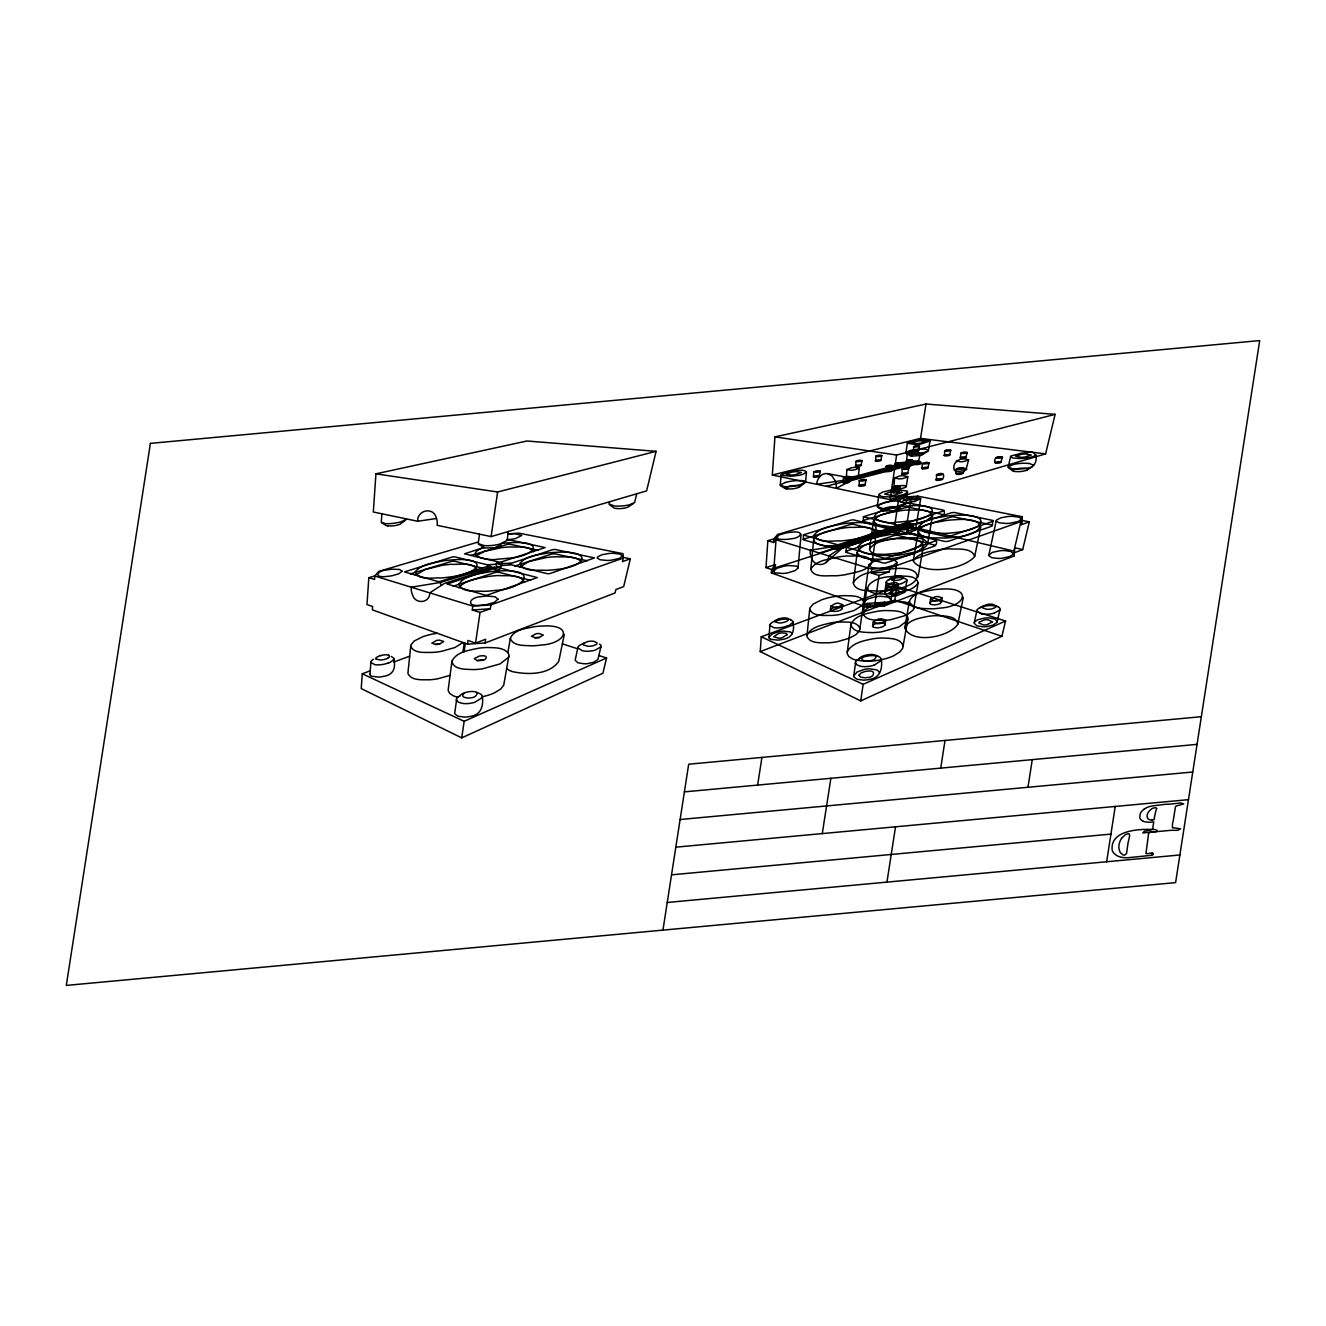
<?xml version="1.0" encoding="UTF-8"?>
<svg xmlns="http://www.w3.org/2000/svg" width="1326" height="1326" viewBox="0 0 1326 1326"><rect width="100%" height="100%" fill="white"/><g stroke="black" fill="none" stroke-linecap="round" stroke-linejoin="round"><path stroke-width="1.5" d="M915.52 529.737L914.045 528.378A9.282 6.398 -19.9 0 0 913.067 528.096L906.901 527.665A29.901 20.619 -19.9 0 0 902.492 528.113L900.221 529.323A8.569 5.917 -19.9 0 1 895.879 529.455L863.276 521.45L863.475 516.709L905.675 503.582M960.206 457.918L961.101 452.945L962.809 452.315A10.939 7.542 -19.9 0 1 965.842 452.083L967.317 452.514L965.593 457.785A10.127 6.995 -19.9 0 1 960.969 458.183L960.206 457.719L961.201 457.255A10.144 6.995 -19.9 0 1 965.61 456.906L966.405 457.238M961.068 453.011L962.809 453.459A11.122 7.674 -19.9 0 0 965.577 453.21L967.284 452.58M859.298 468.161L854.607 469.868A22.393 15.448 -19.9 0 1 850.828 470.233L846.883 469.52L851.607 467.713A22.426 15.464 -19.9 0 1 855.336 467.349L859.298 468.028L858.137 477.559L856.563 478.52A9.431 6.497 -19.9 0 1 855.585 478.819L853.463 479.266A21.531 14.851 -19.9 0 1 850.314 479.614L846.916 479.482A3.995 2.751 -19.9 0 1 846.253 479.299L846.866 469.52M911.94 460.006L911.177 464.829A10.028 6.912 -19.9 0 0 906.735 465.161A3.265 2.254 -19.9 0 0 905.89 465.459L907.233 460.42M956.179 473.796L956.991 474.36A10.16 6.995 -19.9 0 0 961.764 473.995C964.35 473.448 965.477 467.001 961.963 467.713A11.155 7.691 -19.9 0 0 958.996 467.979C956.063 467.481 954.422 475.305 957.256 473.266A10.177 7.011 -19.9 0 1 962.013 472.901L962.875 473.365M859.248 480.725L861.171 479.73A11.155 7.691 -19.9 0 1 864.187 479.399L866.093 479.813L864.801 485.515A4.508 3.1 -19.9 0 1 863.723 485.846A9.912 6.829 -19.9 0 1 859.231 486.145L859.215 480.658L861.104 481.089A11.138 7.691 -19.9 0 0 864.138 480.758L866.044 479.979M957.09 468.84L958.963 469.305A11.138 7.674 -19.9 0 0 961.963 469.039L963.853 468.244M501.41 566.335A2.122 1.459 -19.9 0 1 498.526 566.981L495.709 568.125L494.747 567.263L444.227 583.523L429.773 592.888C429.922 603.247 415.27 604.573 412.568 594.976A32.222 22.227 -19.9 0 1 411.309 590.435L411.259 587.219L440.447 582.429L491.3 567.014A7.028 4.84 -19.9 0 0 494.051 567.445M956.228 461.067L960.82 459.21A22.426 15.464 -19.9 0 1 964.582 458.929L968.643 459.708L965.908 470.067A6.182 4.26 -19.9 0 1 964.798 470.465A18.995 13.094 -19.9 0 1 955.98 471.128A6.531 4.508 -19.9 0 1 955.317 470.995C951.902 469.288 954.471 458.697 960.19 461.763A22.409 15.448 -19.9 0 0 964.002 461.465L968.577 459.989M907.349 443.249L915.255 444.492A45.996 31.725 -19.9 0 0 921.073 443.978L929.99 441.011L922.018 439.818A46.045 31.758 -19.9 0 0 916.316 440.331L907.415 443.017L905.923 452.647L909.603 453.89M974.693 556.29C971.262 547.041 956.908 549.61 949.101 548.815A76.112 52.493 -19.9 0 0 939.902 549.61C930.968 551.616 918.968 552.213 913.365 560.567M927.636 543.826C924.437 535.754 911.691 538.339 904.813 537.594A75.864 52.311 -19.9 0 0 896.111 538.339C887.227 540.328 875.442 540.793 869.624 548.831M946.399 450.111L944.642 450.774L944.56 455.862A10.094 6.962 -19.9 0 0 948.886 455.514A2.785 1.923 -19.9 0 0 949.665 455.249L950.759 450.243L949.35 449.879A10.89 7.508 -19.9 0 0 946.399 450.127M855.834 461.398L857.342 460.603A10.89 7.508 -19.9 0 1 860.325 460.271L862.033 460.586L860.508 461.315A10.89 7.508 -19.9 0 1 857.508 461.663L855.9 461.448L855.817 466.338A9.862 6.796 -19.9 0 0 859.894 466.056A4.21 2.901 -19.9 0 0 860.972 465.741L862.033 460.719M918.354 461.73L909.089 462.012M863.027 520.82L863.276 520.621A3.232 2.238 -19.9 0 1 864.32 520.19L905.028 507.759A8.619 5.934 -19.9 0 1 909.619 507.427L942.537 514.455C944.261 516.527 945.455 510.295 943.333 510.112L909.421 503.134A9.183 6.332 -19.9 0 0 906.155 503.449L907.448 491.117L896.492 489.609A46.476 32.056 -19.9 0 0 890.658 490.189L882.552 492.095L878.939 494.316L877.215 506.549L883.282 508.654A39.266 27.084 -19.9 0 0 898.763 507.129L905.873 503.648M803.44 535.024L837.071 544.605A9.812 6.763 -19.9 0 0 839.706 544.29L887.923 528.61L853.679 519.858A9.63 6.63 -19.9 0 0 850.944 520.124L803.457 534.826L803.423 539.815L836.54 549.262A9.614 6.63 -19.9 0 0 839.176 548.964L894.785 531.013A9.597 6.613 -19.9 0 1 897.669 530.731L935.443 539.864C937.764 540.61 936.471 545.699 934.15 546.262L886.066 562.887A9.663 6.663 -19.9 0 1 883.646 563.119L846.021 552.362L846.237 547.124L847.844 546.097M873.37 521.383C878.293 512.565 891.718 512.996 900.371 510.709A85.908 59.256 -19.9 0 1 909.222 509.93C916.564 510.543 927.371 508.156 932.576 514.72A3.961 2.735 -19.9 0 1 932.393 516.162L926.426 520.604L912.553 524.665A82.03 56.57 -19.9 0 1 900.984 526.256L896.591 526.538A76.925 53.057 -19.9 0 1 890.111 526.621L877.729 524.93L873.37 521.383L869.508 549.329C872.458 557.417 885.287 554.832 892.033 555.611A75.814 52.278 -19.9 0 0 901.249 554.815C910.001 552.71 922.366 552.478 927.603 543.975L932.543 515.831M895.017 589.026A20.536 14.172 -19.9 0 1 900.967 589.026L905.045 591.081A2.321 1.591 -19.9 0 1 904.846 592.175L896.757 595.772A22.84 15.763 -19.9 0 1 892.514 596.203C887.508 597.96 880.679 592.39 888.569 590.435A18.829 12.995 -19.9 0 1 894.917 589.059C923.907 585.396 925.697 565.39 893.078 568.721A75.847 52.311 -19.9 0 0 883.414 569.55C873.254 571.887 858.999 572.699 853.314 582.843M850.165 476.896L848.358 476.415A10.956 7.558 -19.9 0 0 845.126 476.796L843.452 477.559L845.242 478.04A11.188 7.707 -19.9 0 0 848.209 477.725L850.165 476.896L848.938 482.382A4.74 3.265 -19.9 0 1 847.861 482.714A9.862 6.796 -19.9 0 1 843.469 483.012L843.435 477.625M890.31 530.035L885.901 529.621A1.972 1.359 -19.9 0 0 886.348 530.698A2.635 1.807 -19.9 0 0 887.044 530.997L893.724 530.516A18.647 12.862 -19.9 0 0 897.453 530.085A2.122 1.459 -19.9 0 0 900.42 529.356M370.252 670.79L362.263 673.774L361.236 688.592L461.73 737.886L602.899 673.26L606.562 657.978L598.888 655.525M478.388 541.969L378.689 571.423L374.96 575.865L368.827 577.688L366.987 604.557L372.606 606.546L372.374 609.861L467.498 644.154L485.084 642.977L615.065 592.971L615.861 589.556L623.684 586.573L630.331 558.826L623.22 557.384M417.673 521.251C417.044 509.946 433.619 506.416 436.337 518.035A32.984 22.741 -19.9 0 1 437.298 522.991L437.215 525.328L491.101 536.582L646.624 490.869L656.088 451.337L527.002 440.994L375.938 473.83L373.319 512.002L417.673 521.251L436.503 518.499M760.246 651.613L761.257 636.795L896.956 586.341L1005.556 621.016L1001.892 636.281L860.723 700.907L760.246 651.613L894.768 600.065L1001.892 636.281M765.997 567.578L775.445 564.561L771.616 569.567L765.997 567.578L767.837 540.71L777.434 537.842L777.699 534.444L907.05 496.239M772.329 475.023L774.931 436.867L926.012 404.016L1055.098 414.375L1045.617 453.89L890.111 499.62L772.329 475.023L920.526 438.392L1045.617 453.89M899.426 508.173L897.056 506.847M1029.324 521.847L1021.418 524.665L1021.235 520.223L1029.324 521.847L1022.678 549.594L1014.788 547.754L1014.058 555.992L884.094 605.999L866.491 607.175L771.367 572.882L771.616 569.567M767.837 540.71L773.572 542.5L773.82 539.052L777.699 534.444M370.004 674.238L370.882 662.337M381.871 513.775L381.291 522.394L385.601 523.654A38.553 26.586 -19.9 0 0 400.667 521.914L406.485 519.278M776.158 537.743L779.29 539.317L785.721 539.467A35.421 24.432 -19.9 0 0 790.843 538.804C801.617 538.157 805.081 530.334 791.489 532.223A35.437 24.448 -19.9 0 0 786.484 532.87L779.489 534.826L776.257 537.047L773.655 571.158A2.254 1.558 -19.9 0 0 773.804 571.804L774.334 572.368A6.017 4.144 -19.9 0 0 775.379 572.882L782.986 573.478A30.664 21.15 -19.9 0 0 788.009 572.815L795.02 570.644L798.02 568.125L801.103 534.229M768.997 637.259L769.876 625.358M781.031 475.156L790.86 476.266A47.587 32.819 -19.9 0 0 796.081 475.636C807.186 474.923 810.269 468.724 796.595 470.548A47.62 32.835 -19.9 0 0 791.506 471.144L781.13 474.609L780.268 485.316L784.594 486.675A38.553 26.586 -19.9 0 0 799.677 484.935L805.495 482.299M771.367 572.882L775.196 567.843L775.445 564.561M957.803 624.098C956.195 615.082 942.935 616.142 936.09 615.662A53.703 37.029 -19.9 0 0 928.117 616.341C920.062 618.082 909.188 619.408 904.879 627.513M943.399 474.078L941.559 473.515A11.138 7.674 -19.9 0 0 938.526 473.78L936.537 474.592L936.438 480.294A10.111 6.978 -19.9 0 0 941.294 479.913C944.178 479.134 944.874 472.354 941.095 474.957A11.304 7.79 -19.9 0 1 938.36 475.172L936.554 474.758M942.488 479.266L941.659 478.785A10.127 6.995 -19.9 0 0 936.819 479.15L935.626 479.797M393.955 658.923C396.043 669.265 392.662 674.984 383.38 676.409A23.454 16.177 -19.9 0 1 378.689 677.072L371.595 676.243A4.376 3.017 -19.9 0 1 369.855 674.271M792.948 621.944C795.036 632.287 791.655 638.005 782.39 639.447A23.454 16.177 -19.9 0 1 777.699 640.11L770.588 639.265M805.545 482.067L806.473 471.874M930.454 599.302L935.045 596.783A12.796 8.834 -19.9 0 1 938.046 596.534L942.272 597.86L940.432 603.446A5.271 3.63 -19.9 0 1 939.073 604.043L937.001 604.59A12.614 8.702 -19.9 0 1 933.968 604.838L931.117 604.457A4.409 3.033 -19.9 0 1 930.139 603.976L930.438 599.302L934.714 600.86A12.796 8.818 -19.9 0 0 937.747 600.612L942.222 598.507M935.476 545.351L898.315 535.439A8.636 5.95 -19.9 0 0 893.21 535.82L847.281 550.804M813.368 476.796L813.849 471.89L815.54 471.161A11.072 7.641 -19.9 0 1 818.656 470.813L820.313 471.178L819.302 475.719A9.779 6.746 -19.9 0 0 814.827 476.067L813.899 477.111A9.763 6.729 -19.9 0 0 818.374 476.763L819.766 476.183M830.855 606.148L835.463 603.512A12.829 8.851 -19.9 0 1 838.43 603.148L842.673 604.722L838.115 607.159A12.829 8.851 -19.9 0 1 835.098 607.523L830.855 606.148L830.408 609.943A2.188 1.508 -19.9 0 0 831.419 611.054L834.618 611.452A12.647 8.718 -19.9 0 0 837.634 611.104L839.209 610.673A7.26 5.006 -19.9 0 0 840.402 610.209L842.126 608.833L842.656 604.938M813.65 540.229L810.766 569.434C814.131 578.434 828.468 575.169 835.91 575.815A76.278 52.592 -19.9 0 0 845.64 574.655C854.491 572.235 867.204 571.489 872.077 562.473L876.138 533.466M437.298 633.264A51.051 35.205 -19.9 0 0 422.795 636.712L414.209 641.022L410.828 645.082L407.977 672.58A7.194 4.956 -19.9 0 0 408.06 673.774C411.839 681.083 422.679 679.558 429.525 679.807A53.836 37.128 -19.9 0 0 437.895 678.763L449.845 675.398M863.64 602.551C862.298 594.893 850.546 596.037 844.612 595.623A58.46 40.31 -19.9 0 0 836.308 596.302A51.051 35.205 -19.9 0 0 821.788 599.75L813.203 604.043L809.821 608.104L806.987 635.618A7.194 4.956 -19.9 0 0 807.053 636.795C810.832 644.105 821.672 642.596 828.518 642.828A53.836 37.128 -19.9 0 0 836.888 641.784L848.839 638.419M889.879 529.339L839.441 545.467C831.435 545.268 819.203 548.052 813.7 540.66A4.542 3.133 -19.9 0 1 813.832 539.301C820.032 531.278 831.883 530.649 840.999 528.394A86.455 59.62 -19.9 0 1 850.298 527.317C858.303 527.847 870.768 524.731 876.188 532.339A4.558 3.133 -19.9 0 1 875.989 533.765C869.757 541.489 858.353 542.268 849.353 544.472A86.372 59.554 -19.9 0 1 839.441 545.616L810.252 550.24L810.302 553.472A32.222 22.227 -19.9 0 0 811.578 557.997C814.28 567.594 828.916 566.285 828.767 555.925L843.22 546.544L893.741 530.284L894.718 531.146L897.453 530.085A4.923 3.398 -19.9 0 1 895.083 527.218L886.713 527.831A3.663 2.536 -19.9 0 0 886.779 528.693A5.039 3.464 -19.9 0 0 887.011 529.223M1013.462 468.907A38.918 26.835 -19.9 0 0 1028.313 467.879C1038.357 467.68 1039.634 448.072 1027.004 452.812A47.438 32.719 -19.9 0 0 1021.832 453.094L1010.76 456.045L1008.208 466.967M857.226 552.428L853.281 583.059C855.85 592.573 870.469 590.285 877.945 591.065A75.781 52.261 -19.9 0 0 888.271 590.186L894.934 589.026M451.868 661.74L448.271 689.205A8.553 5.901 -19.9 0 0 448.271 690.713L449.713 693.432L453.409 695.835A28.492 19.641 -19.9 0 0 457.884 697.244M847.264 652.226L850.861 624.761M875.74 456.293L875.724 461.216A9.912 6.829 -19.9 0 0 879.735 460.934A3.928 2.718 -19.9 0 0 880.762 460.636L881.84 455.564L880.166 456.326A10.89 7.508 -19.9 0 1 877.199 456.608L875.757 456.161L877.414 455.531A10.906 7.525 -19.9 0 1 880.365 455.249L881.807 455.514M918.089 582.992C916.763 574.871 904.448 576.479 898.249 575.998A58.891 40.609 -19.9 0 0 890.558 576.661C868.712 577.34 854.474 595.308 886.663 593.932A58.858 40.592 -19.9 0 0 894.768 593.236C902.824 591.529 913.316 590.584 918.089 582.992L913.68 608.535M462.923 652.243L464.199 642.961M456.575 699.78L454.785 712.708A4.558 3.149 -19.9 0 0 454.934 713.902L457.901 716.206L464.299 717.101A22.923 15.813 -19.9 0 0 469.603 716.537C480.095 715.278 483.625 707.736 482.415 696.846M479.465 534.163L478.255 543.66L484.288 545.616A39.266 27.084 -19.9 0 0 499.769 544.108L506.88 540.61M465.327 643.359L464.365 650.237A6.431 4.426 -19.9 0 0 464.481 651.646M863.607 603.048L859.629 630.563L855.834 634.74L849.088 638.32M886.182 559.075L894.006 559.754L896.989 562.191L890.89 600.545L887.243 603.479L879.685 605.767A29.968 20.669 -19.9 0 1 873.983 606.347L867.055 605.684L863.64 603.297A3.249 2.238 -19.9 0 1 863.607 602.65L868.944 564.594L872.558 561.876L880.497 559.655A34.625 23.868 -19.9 0 1 886.182 559.075A84.35 58.162 -19.9 0 0 898.348 557.517C906.951 555.379 917.625 554.169 923.244 546.561A5.486 3.779 -19.9 0 0 923.493 544.986C918.62 536.765 905.791 539.268 897.735 538.555A85.892 59.239 -19.9 0 0 887.89 539.417M881.425 659.867C882.619 670.757 879.088 678.315 868.596 679.575A22.923 15.813 -19.9 0 1 863.309 680.122L856.894 679.244L853.927 676.94A4.558 3.149 -19.9 0 1 853.778 675.746L855.568 662.801M866.906 587.799L863.375 613.275A6.431 4.426 -19.9 0 0 863.475 614.667C867.121 620.949 876.42 619.955 882.619 620.402A53.488 36.896 -19.9 0 0 890.575 619.723L906.603 615.198M467.498 644.154L468.012 640.441L475.553 643.11L485.647 639.265L485.084 642.977M490.902 604.855L490.305 608.767L480.029 612.43L472.288 610.01L472.835 606.115L490.902 604.855L623.253 558.08L623.054 553.671L518.764 533.118L507.941 533.93M885.403 471.194L886.116 466.222L887.856 465.542A10.906 7.525 -19.9 0 1 890.973 465.227L892.564 465.658L891.387 470.945A3.845 2.652 -19.9 0 1 890.326 471.277A9.962 6.862 -19.9 0 1 886.066 471.559L885.536 471.393M866.491 607.175L867.022 603.463L884.657 602.286L884.094 605.999M889.895 567.893L889.315 571.788L879.039 575.451L871.298 573.031L871.845 569.136L889.895 567.893L1022.263 521.101L1022.064 516.709L917.758 496.139L903.835 497.184L903.354 500.316L917.244 499.289L917.758 496.139M461.73 737.886L464.15 721.311L606.562 657.978M475.553 643.11L480.029 612.43M491.101 536.582L497.615 491.996L656.088 451.337M860.723 700.907L863.143 684.332L1005.556 621.016M867.022 603.463L874.563 606.131L879.039 575.451M890.111 499.62L896.608 455.033L1055.098 414.375M872.624 625.955L873.171 622.143M892.928 487.123L892.912 492.858A10.028 6.912 -19.9 0 0 897.619 492.559A4.061 2.801 -19.9 0 0 898.697 492.211L900.122 486.327L898.017 485.78A11.321 7.807 -19.9 0 0 895.183 486.062L892.945 487.04L895.033 487.603A11.304 7.79 -19.9 0 0 897.884 487.305L900.089 486.41M894.569 478.106L893.823 488.498A5.238 3.613 -19.9 0 0 894.52 488.681L897.603 488.88A21.183 14.603 -19.9 0 0 901.597 488.482L903.785 487.985A8.404 5.801 -19.9 0 0 904.73 487.686L906.238 486.692L907.796 476.647L903.271 475.702A22.327 15.398 -19.9 0 0 899.293 476.1L894.586 477.957L899.094 478.901A22.31 15.382 -19.9 0 0 903.122 478.504L907.763 476.796M902.177 469.039L902.144 474.343A10.011 6.895 -19.9 0 0 906.503 474.062A3.663 2.519 -19.9 0 0 907.564 473.73L908.791 468.327L907.133 467.879A10.89 7.508 -19.9 0 0 903.934 468.194L902.194 468.973L904.15 469.421A11.022 7.608 -19.9 0 0 907.05 469.106L908.774 468.393M884.624 593.186L886.298 582.131M914.426 501.642L920.692 498.526L913.995 496.703A33.598 23.172 -19.9 0 0 906.885 497.283A24.597 16.956 -19.9 0 0 902.625 498.211L898.481 500.466L893.691 532.008L896.011 533.632L902.244 534.08A29.885 20.603 -19.9 0 0 906.752 533.632L915.454 530.068L920.658 498.808M886.961 585.495L886.414 589.042A2.503 1.724 -19.9 0 0 887.624 590.07L890.194 590.501A12.564 8.669 -19.9 0 0 893.044 590.269L895.067 589.772A5.984 4.127 -19.9 0 0 896.277 589.274C899.575 587.683 898.862 581.418 894.42 582.76A12.746 8.801 -19.9 0 0 891.586 583.009L886.995 585.296L890.774 586.705A12.746 8.785 -19.9 0 0 893.641 586.457L898.1 584.551M907.249 453.94L906.437 463.255A4.823 3.315 -19.9 0 0 907.183 463.42L909.951 463.536A21.15 14.586 -19.9 0 0 913.515 463.188L915.454 462.791A7.459 5.138 -19.9 0 0 916.448 462.476C920.343 460.42 921.603 449.763 914.923 451.967A22.293 15.365 -19.9 0 0 911.393 452.315L907.299 453.94L911.343 454.536A22.277 15.365 -19.9 0 0 914.923 454.172L919.001 452.779M510.311 638.452C513.742 629.519 525.858 628.607 534.013 626.75A59.09 40.741 -19.9 0 1 542.135 626.071C573.594 623.883 567.528 643.508 540.958 645.082A59.057 40.725 -19.9 0 1 532.356 645.812C525.195 645.314 513.427 646.607 510.311 638.452L507.891 652.491M911.443 463.536A2.901 2.006 -19.9 0 0 907.945 462.244L907.564 464.564L826.313 486.294M909.321 601.474C912.752 592.54 924.852 591.628 933.023 589.788A59.09 40.741 -19.9 0 1 941.128 589.092C972.588 586.904 966.538 606.529 939.952 608.104A59.057 40.725 -19.9 0 1 931.366 608.833C924.205 608.336 912.421 609.629 909.321 601.474L904.78 627.994C911.791 644.552 949.201 637.209 957.753 624.347L963.322 597.38M662.95 930.123L688.691 764.207L1201.339 716.703M757.643 785.075L761.92 757.428M822.286 833.606L830.872 778.296M899.061 528.046L899.525 525.03L907.117 522.593L913.2 524.019L912.702 527.052L899.061 528.046L775.196 567.843M885.669 620.85L880.53 623.419A12.746 8.801 -19.9 0 1 877.348 623.684L873.221 621.894L878.409 619.109A12.763 8.801 -19.9 0 1 881.558 618.844L885.619 620.137L885.072 624.778A1.707 1.177 -19.9 0 1 884.923 625.176L883.315 626.469A6.398 4.409 -19.9 0 1 882.619 626.784L879.9 627.546A12.58 8.669 -19.9 0 1 876.718 627.811L873.851 627.347A2.934 2.022 -19.9 0 1 872.475 626.038M913.614 446.696L913.581 451.47A9.995 6.895 -19.9 0 0 917.459 451.205A3.249 2.238 -19.9 0 0 918.487 450.906L919.531 446.066L918.006 445.718A10.575 7.293 -19.9 0 0 914.923 446.05L913.614 446.647L915.139 446.978A10.558 7.276 -19.9 0 0 918.238 446.663L919.531 446.066M886.945 882.122L895.531 826.811M940.731 768.119L945.007 740.455M1027.982 787.279L1032.274 759.632M1106.646 861.751L1115.232 806.457M1147.554 841.513L1148.614 833.258L1150.753 831.999A11.801 8.138 -19.9 0 1 1153.123 831.949M508.306 531.527L507.162 540.428A9.183 6.332 -19.9 0 1 510.411 540.113L545.168 547.572L501.725 561.81A9.58 6.613 -19.9 0 1 498.891 562.091L464.514 553.854L483.841 547.439M910.713 460.221A3.083 2.122 -19.9 0 1 911.161 461.663L911.111 463.603L918.222 462.857A27.813 19.177 -19.9 0 0 918.354 461.73M1147.52 841.778L1145.946 853.563A2.204 1.525 -19.9 0 0 1146.857 853.646L1149.261 853.447A15.978 11.006 -19.9 0 1 1151.83 852.999L1151.88 852.999M894.768 600.065L896.956 586.341M907.117 522.593L911.028 498.029L917.244 499.289M920.526 438.392L926.012 404.016M907.282 529.538L907.531 532.323L944.095 541.323A8.752 6.033 -19.9 0 0 949.416 540.942L991.351 526.339A2.387 1.641 -19.9 0 0 992.18 525.958M922.465 468.774A10.061 6.928 -19.9 0 0 927.023 468.41A3.05 2.105 -19.9 0 0 927.868 468.111L928.996 462.84L927.305 462.426A11.105 7.658 -19.9 0 0 924.454 462.675L922.531 463.404L921.785 468.526A1.923 1.326 -19.9 0 0 922.465 468.741M905.094 591.429L906.901 580.539M929.957 441.243L928.432 450.492L926.891 449.464A11.105 7.658 -19.9 0 0 925.813 449.265L925.051 449.183A35.918 24.78 -19.9 0 0 910.117 450.591M918.156 531.809L913.249 561.047C923.509 575.699 963.488 569.766 974.643 556.572L980.842 526.836M508.803 656.37L503.731 685.194L500.731 689.006L494.416 692.885A39.863 27.498 -19.9 0 1 482.432 696.68M907.796 619.391L902.741 648.232L899.724 652.027L893.426 655.906A40.443 27.896 -19.9 0 1 879.851 660A52.974 36.531 -19.9 0 1 866.657 661.293L856.878 660.282A28.492 19.641 -19.9 0 1 852.403 658.873L848.723 656.453L847.264 653.735A8.52 5.884 -19.9 0 1 847.679 650.9C853.115 642.447 864.386 640.524 873.502 638.701A53.521 36.913 -19.9 0 1 881.856 637.988C888.735 638.419 901.15 637.69 903.139 646.375M918.089 576.876L923.393 546.213M517.107 631.507L517.273 630.596M1156.554 808.694L1156.289 809.622A16.343 11.271 -19.9 0 0 1155.94 810.948A18.564 12.812 -19.9 0 0 1155.344 813.136L1155.294 813.518A13.906 9.597 -19.9 0 1 1154.747 815.473L1154.101 819.567A6.564 4.525 -19.9 0 1 1152.294 819.916L1152.012 819.949M780.252 485.101L785.257 482.432M922.531 463.553L924.205 463.901A11.105 7.658 -19.9 0 0 927.073 463.652L928.996 462.84M923.277 454.321L922.465 453.674A17.686 12.183 -19.9 0 0 911.575 454.735M564.329 634.358L558.76 661.326C549.063 675.348 526.637 674.868 511.637 671.437M769.014 637.176L772.03 634.06L778.577 631.756A23.47 16.177 -19.9 0 1 783.169 631.11L790.163 631.905A4.492 3.1 -19.9 0 1 792.036 633.894M853.795 675.746L857.126 672L864.602 669.348A22.94 15.813 -19.9 0 1 869.757 668.818L876.801 669.928A10.011 6.912 -19.9 0 1 877.63 670.343L879.221 672.083A4.558 3.149 -19.9 0 1 879.353 673.044M1002.489 457.371L1000.484 462.774A10.227 7.061 -19.9 0 1 995.876 463.122C993.108 462.708 995.18 456.525 997.997 456.956M992.312 525.245L992.859 520.438L954.372 512.499A9.63 6.647 -19.9 0 0 951.62 512.714L900.47 529.223M577.921 647.486L575.302 659.552A3.133 2.155 -19.9 0 0 575.202 660.315L577.904 662.801L584.004 663.779A23.553 16.244 -19.9 0 0 587.567 663.63L593.866 662.204L597.877 659.453A3.116 2.155 -19.9 0 0 598.142 658.525L600.976 646.607M609.214 503.946L609.695 501.725M996.24 520.753L988.732 555.544L991.765 557.699L998.329 558.428A30.796 21.249 -19.9 0 0 1002.158 558.229L1009.683 556.572L1013.114 554.251L1022.064 516.709M974.295 622.574L976.93 610.507M803.026 539.4L850.414 524.466A9.431 6.514 -19.9 0 1 853.132 524.201L887.276 532.919M827.623 473.647L832.015 475.951L835.33 481.056A32.984 22.741 -19.9 0 1 836.292 486.012L836.209 488.366L851.077 480.592A6.133 4.227 -19.9 0 0 850.811 478.935L849.386 477.708L827.623 473.647C821.523 472.52 816.965 478.752 816.683 484.288L847.099 479.813L899.989 465.012A8.536 5.884 -19.9 0 1 903.271 463.404M1012.567 470.531L1014.738 469.139M807.004 635.403C810.816 626.717 822.269 625.11 830.424 622.971A53.869 37.145 -19.9 0 1 838.347 622.01C845.093 622.275 857.458 620.518 860.01 628.856M609.198 504.145L614.435 505.968A38.918 26.835 -19.9 0 0 629.32 504.858L634.607 502.587L636.712 493.786M623.253 558.08L622.424 561.644L630.331 558.826M997.185 621.546L999.97 609.629M1021.418 524.665L1022.263 521.101M773.655 571.092L776.854 568.324L783.815 566.202A30.68 21.15 -19.9 0 1 788.705 565.556L796.213 566.103A6.647 4.591 -19.9 0 1 797.158 566.517M810.783 569.202C815.971 560.235 828.617 559.439 837.667 557.053A76.344 52.642 -19.9 0 1 846.784 555.992C854.508 556.522 867.817 553.522 872.094 561.975M891.851 470.614L891.171 470.2A9.978 6.879 -19.9 0 0 886.663 470.548A3.514 2.42 -19.9 0 0 885.785 470.846L885.486 471.045M994.948 462.708L995.942 462.128A10.243 7.061 -19.9 0 1 1000.533 461.78L1001.462 462.194M830.424 609.844L832.048 608.369A6.729 4.641 -19.9 0 1 832.977 607.988A9.564 6.597 -19.9 0 1 834.452 607.54A12.547 8.652 -19.9 0 1 838.629 607.043A7.691 5.304 -19.9 0 1 841.148 607.441A2.387 1.641 -19.9 0 1 842.209 608.419M892.531 465.724L890.807 466.42A10.89 7.508 -19.9 0 1 887.674 466.719L886.133 466.437M863.475 612.794C867.933 604.921 878.674 603.827 886.646 602.07A53.521 36.913 -19.9 0 1 894.205 601.424C900.619 601.772 910.067 600.844 913.647 607.407A6.265 4.326 -19.9 0 1 913.183 609.993L906.984 614.999M897.42 529.969A4.823 3.332 -19.9 0 0 901.348 526.787L902.21 524.416M898.796 532.14A4.094 2.818 -19.9 0 1 893.89 532.389A1.989 1.359 -19.9 0 1 893.26 531.461L893.741 530.284M899.459 531.361L899.956 530.102M900.404 528.859L899.542 530.997A2.022 1.392 -19.9 0 1 898.829 532.157M502.322 563.6L510.609 563.152A3.298 2.287 -19.9 0 1 510.079 564.279M500.598 567.826L500.598 567.826A2.022 1.392 -19.9 0 1 499.836 569.136A4.094 2.818 -19.9 0 1 494.88 569.368M896.293 531.477L899.243 524.4M488.018 566.219L440.713 581.269A9.812 6.763 -19.9 0 1 438.077 581.567L404.43 571.904L451.951 557.102A9.63 6.63 -19.9 0 1 454.669 556.837L488.697 565.108L488.018 566.219A5.039 3.464 -19.9 0 1 487.769 565.672A3.663 2.536 -19.9 0 1 487.719 564.81L496.057 564.196L497.068 561.843A4.227 2.917 -19.9 0 0 497.399 563.219A3.298 2.271 -19.9 0 0 498.841 564.213A2.801 1.939 -19.9 0 0 499.62 564.246A3.182 2.204 -19.9 0 0 502.388 562.854M895.05 527.234L896.078 524.864A4.193 2.901 -19.9 0 0 896.393 526.24A3.282 2.254 -19.9 0 0 897.851 527.234A2.586 1.774 -19.9 0 0 898.614 527.267A3.182 2.204 -19.9 0 0 901.382 525.875M494.714 567.346L494.25 568.423A1.989 1.359 -19.9 0 0 494.714 569.5M928.366 450.674L921.57 455.299L911.492 456.227A3.746 2.586 -19.9 0 1 910.2 455.846L906.42 453.227M872.674 625.756L873.884 624.529A5.818 4.011 -19.9 0 1 875.11 623.933A8.387 5.785 -19.9 0 1 876.055 623.601A12.166 8.387 -19.9 0 1 882.254 623.005A7.392 5.089 -19.9 0 1 883.796 623.369M845.806 478.752L847.231 477.824A9.149 6.298 -19.9 0 1 848.408 477.459L850.513 477.012A21.547 14.868 -19.9 0 1 853.612 476.664L856.994 476.796A3.613 2.486 -19.9 0 1 857.872 477.062L858.154 477.377M936.338 540.594L886.796 557.948A9.862 6.796 -19.9 0 1 884.376 558.196L846.237 547.24M886.464 588.877L887.508 587.899A5.304 3.663 -19.9 0 1 888.602 587.401A10.111 6.978 -19.9 0 1 891.569 586.689M944.112 510.775L900.719 524.847A9.58 6.613 -19.9 0 1 897.901 525.113L863.475 516.792M1008.224 466.885L1013.263 464.498A38.321 26.421 -19.9 0 1 1028.777 463.47M906.934 531.709L907.299 531.328A3.033 2.105 -19.9 0 1 908.26 530.914L949.681 517.372A8.735 6.017 -19.9 0 1 954.571 517.024L991.45 524.897M988.831 554.914L992.478 552.362L999.854 550.771A30.597 21.1 -19.9 0 1 1004.793 550.588L1010.777 551.467L1013.279 553.588M904.879 467.614A10.79 7.442 -19.9 0 0 906.056 467.564A9.978 6.879 -19.9 0 0 908.327 467.216A3.249 2.238 -19.9 0 0 909.371 466.868L910.432 465.012A4.111 2.834 -19.9 0 0 910.299 463.901A4.757 3.282 -19.9 0 0 907.929 462.194A20.553 14.172 -19.9 0 0 905.028 462.791L847.629 478.487A4.028 2.768 -19.9 0 0 847.132 479.813M906.42 466.851L908.675 462.326M910.432 465.012L917.559 464.465A30.498 21.034 -19.9 0 1 918.255 461.382L918.305 461.299M905.492 462.575L904.697 464.1L896.393 464.796A8.304 5.718 -19.9 0 0 895.265 465.028M903.172 467.1L851.077 480.592M893.774 531.627L899.509 528.709L908.956 527.947A2.122 1.459 -19.9 0 1 907.514 529.522L898.846 530.151M903.52 466.188L903.702 465.824A6.779 4.674 -19.9 0 1 904.945 464.249A8.768 6.05 -19.9 0 1 907.929 462.194M904.896 463.487L905.691 461.945A3.365 2.321 -19.9 0 1 909.421 459.956A3.365 2.321 -19.9 0 1 911.857 462.078M910.017 455.431L911.509 454.553M896.89 562.638L893.442 565.406L885.37 567.71A34.592 23.851 -19.9 0 1 879.536 568.307L871.58 567.561L868.795 565.058M921.736 468.327L922.034 468.061A3.1 2.138 -19.9 0 1 922.879 467.763A10.078 6.945 -19.9 0 1 927.421 467.398L928.15 467.697M911.874 465.227L911.443 465.542A3.597 2.47 -19.9 0 1 910.432 465.857M877.282 505.952L883.961 502.62A38.736 26.719 -19.9 0 1 900.221 501.145L905.923 503.3M905.956 452.431L910.1 450.509M600.877 646.806L595.175 650.188A22.028 15.199 -19.9 0 1 582.296 650.718L577.921 647.917A3.05 2.105 -19.9 0 1 578.55 646.309L579.479 645.497A6.763 4.658 -19.9 0 1 580.473 644.867L587.534 641.602A13.741 9.464 -19.9 0 1 593.932 641.336L596.949 642.779A1.856 1.276 -19.9 0 1 596.65 644.105L596.435 644.303A3.431 2.37 -19.9 0 1 595.954 644.651L593.269 645.729A13.873 9.564 -19.9 0 1 587.866 646.243L583.722 645.033A1.956 1.359 -19.9 0 1 583.423 643.69L584.716 642.613M999.87 609.844L994.168 613.225M950.759 450.243L949.002 450.973A10.89 7.508 -19.9 0 1 946.035 451.205L944.659 450.906M943.814 455.481L944.858 454.951A10.111 6.962 -19.9 0 1 949.167 454.619L949.897 454.868M863.839 601.987L867.635 599.037L875.094 596.849A29.984 20.669 -19.9 0 1 880.63 596.269L888.238 597.114L891.089 599.816M909.653 466.636L909.686 466.603A3.431 2.37 -19.9 0 0 906.785 464.448M1036.153 454.901L1032.622 456.824L1024.849 458.216A47.371 32.669 -19.9 0 1 1019.545 458.498L1012.766 457.967L1010.478 456.608M892.183 492.311L892.564 491.979A3.53 2.437 -19.9 0 1 893.542 491.615A10.044 6.928 -19.9 0 1 898.531 491.233L899.293 491.598M993.356 521.168L949.101 536.533A9.763 6.729 -19.9 0 1 946.433 536.748L907.713 527.483L908.99 526.372M458.697 587.816C466.006 579.379 478.653 578.501 488.896 576.379A85.892 59.239 -19.9 0 1 498.742 575.534C506.615 576.346 520.488 573.545 524.499 582.412M893.177 487.703L894.387 486.874A7.84 5.403 -19.9 0 1 895.647 486.443L897.818 485.962A21.199 14.619 -19.9 0 1 901.763 485.565L904.431 485.681A5.536 3.812 -19.9 0 1 905.658 485.962L906.255 486.559M901.465 473.896L901.796 473.614A3.348 2.304 -19.9 0 1 902.674 473.299A10.028 6.912 -19.9 0 1 907.299 472.934L908.012 473.249M912.934 451.122L913.15 450.923A2.934 2.022 -19.9 0 1 913.995 450.641A10.011 6.912 -19.9 0 1 918.139 450.293L918.785 450.542M907.647 492.145L904.199 494.383L895.978 496.372A46.443 32.023 -19.9 0 1 889.961 496.968L881.74 496.57L878.807 494.681M519.626 567.246L528.494 561.627L546.262 557.566A86.207 59.455 -19.9 0 1 555.627 556.754C563.898 557.434 576.362 554.914 581.915 562.655M845.706 551.715L846.187 551.284A3.763 2.602 -19.9 0 1 847.281 550.82M820.297 471.244L818.606 471.957A11.056 7.624 -19.9 0 1 815.49 472.321L813.849 472.023M1121.929 837.933L1125.31 834.717A5.801 4.011 -19.9 0 1 1127.664 833.822L1129.255 833.822L1129.653 835.678A36.067 24.863 -19.9 0 1 1129.371 837.104L1128.973 838.828A40.41 27.879 -19.9 0 0 1128.675 840.386A37.31 25.741 -19.9 0 0 1127.995 843.187L1126.603 853.347L1124.697 855.121A4.658 3.216 -19.9 0 1 1123.139 854.938L1120.47 852.767A18.531 12.779 -19.9 0 1 1119.84 851.541A22.907 15.796 -19.9 0 1 1118.962 845.308A24.581 16.956 -19.9 0 1 1121.796 837.899M912.636 460.337L910.979 461.067A10.873 7.492 -19.9 0 1 907.896 461.365L906.321 461.05M799.943 486.642L799.114 485.647A6.63 4.575 -19.9 0 0 798.501 485.531L798.269 485.498M858.618 485.647L858.95 485.382A3.663 2.536 -19.9 0 1 859.994 485.001A9.928 6.845 -19.9 0 1 864.767 484.62L865.397 484.935M415.336 575.335L425.265 569.467L442.006 565.357A86.455 59.62 -19.9 0 1 451.288 564.296C459.144 564.942 472.504 561.478 477.211 569.683M954.488 470.133L955.101 469.686A5.619 3.879 -19.9 0 1 956.494 469.189M943.333 515.134L942.206 515.764M475.04 556.555L484.189 551.434L501.361 547.671A85.908 59.256 -19.9 0 1 510.212 546.909C517.554 547.522 528.378 545.135 533.582 551.699M773.572 542.5L777.434 537.842M842.922 482.515L843.253 482.266A4.061 2.801 -19.9 0 1 844.596 481.835A9.879 6.812 -19.9 0 1 848.972 481.537L849.585 481.852M891.171 578.418L892.63 577.407A8.834 6.083 -19.9 0 1 894.735 576.711A13.426 9.265 -19.9 0 1 900.536 576.263L901.995 576.561A4.641 3.199 -19.9 0 1 902.575 576.827L903.188 577.456M463.006 642.53L454.901 647.552L441.243 651.398A59.222 40.841 -19.9 0 1 432.724 652.425C425.696 652.177 413.894 654.066 410.679 646.06M825.883 562.555L842.54 547.953A2.867 1.972 -19.9 0 0 843.22 546.544M1144.321 808.943L1141.835 811.23A10.84 7.475 -19.9 0 0 1140.078 814.131L1139.78 817.694A8.984 6.199 -19.9 0 0 1140.957 819.8L1142.929 821.175M405.607 520.157L399.855 524.334A18.531 12.779 -19.9 0 1 388.07 525.726M804.6 483.178L798.849 487.355A18.531 12.779 -19.9 0 1 787.064 488.747M842.408 548.052L841.065 548.284M463.918 693.564C458.415 698.106 472.106 699.482 475.52 696.183C482.449 689.006 462.675 691.028 460.205 695.586M862.911 656.585C857.789 662.088 871.845 661.939 874.828 659.022C880.878 651.845 861.817 654.265 859.198 658.608M501.311 544.903L494.697 547.688L485.217 547.97A5.188 3.58 -19.9 0 1 483.924 547.505L479.134 544.505M900.304 507.924L893.707 510.709L884.21 510.991A5.205 3.58 -19.9 0 1 882.917 510.527L882.768 509.3L885.155 508.024A11.917 8.221 -19.9 0 1 886.116 507.725A21.034 14.503 -19.9 0 1 897.022 506.897M373.501 659.221L372.954 659.586A5.254 3.613 -19.9 0 0 370.998 661.459A2.851 1.972 -19.9 0 0 370.932 662.536L375.009 664.724A21.796 15.034 -19.9 0 0 387.954 663.099M633.43 503.548L628.143 506.98A5.321 3.663 -19.9 0 1 625.988 507.775A20.802 14.354 -19.9 0 1 615.844 508.388A5.503 3.796 -19.9 0 1 613.822 507.875L609.794 504.891M1027.136 470.001L1032.424 466.57M927.686 451.288L923.973 452.614M891.801 577.854L887.906 580.291A3.348 2.304 -19.9 0 0 886.05 582.479M983.71 605.634L982.467 606.728A1.956 1.359 -19.9 0 0 982.583 607.905L986.859 609.28A13.873 9.564 -19.9 0 0 992.262 608.767L994.948 607.689A3.431 2.37 -19.9 0 0 995.428 607.325L995.644 607.142A1.856 1.276 -19.9 0 0 995.942 605.8L992.925 604.358A13.741 9.464 -19.9 0 0 986.544 604.623L979.483 607.905A6.763 4.658 -19.9 0 0 978.472 608.518L977.544 609.33A3.05 2.105 -19.9 0 0 976.897 610.955L981.257 613.789M387.557 658.326L388.899 657.464A2.536 1.757 -19.9 0 0 389.38 656.834L388.982 655.475A3.961 2.735 -19.9 0 0 388.535 655.226M842.159 548.202L895.232 531.08M979.798 607.739L982.898 606.595A21.962 15.15 -19.9 0 1 995.959 606.148M859.994 658.193L862.596 657.149M786.981 486.907L785.257 488.465M874.563 606.131L884.657 602.286M1014.854 552.577L1022.678 549.594M483.94 547.489C461.398 555.561 489.161 561.412 498.145 559.091A87.582 60.399 -19.9 0 0 507.576 558.263C532.455 557.334 547.439 541.24 513.228 542.599A86.737 59.819 -19.9 0 0 502.322 543.428M885.635 509.615C861.386 516.179 883.365 525.345 897.138 522.112A87.582 60.399 -19.9 0 0 906.586 521.284C931.449 520.356 946.433 504.261 912.222 505.62M393.673 662.088L409.635 656.155M903.255 463.338L904.431 462.973M907.315 461.862L908.028 461.647A13.79 9.514 -19.9 0 1 909.785 461.282M874.033 665.238L881.177 660.663A4.077 2.818 -19.9 0 0 881.442 659.32L879.967 657.232L875.624 655.259M453.094 586.208L494.217 572.782A8.636 5.95 -19.9 0 1 499.322 572.418L530.566 580.324M514.753 566.086L550.688 554.351A8.735 6.017 -19.9 0 1 555.561 554.003L587.368 560.782M819.385 553.041L897.785 527.897M410.38 573.909L451.42 561.445A9.431 6.514 -19.9 0 1 454.138 561.163M470.713 555.511L506.018 544.737A8.619 5.934 -19.9 0 1 510.626 544.389L538.091 550.257M901.746 583.606L906.802 580.705A2.238 1.541 -19.9 0 0 906.818 579.528L903.354 577.871A21.034 14.503 -19.9 0 0 891.171 578.965L890.293 579.164A9.564 6.597 -19.9 0 0 888.271 580.075M380.214 655.508L376.302 657.481A1.856 1.276 -19.9 0 0 375.938 658.823M779.207 618.546L775.296 620.502A1.856 1.276 -19.9 0 0 774.948 621.844L779.224 623.021A13.906 9.597 -19.9 0 0 784.08 622.275A10.542 7.26 -19.9 0 0 786.567 621.364L787.893 620.485A2.536 1.757 -19.9 0 0 788.39 619.855L787.992 618.496A3.961 2.735 -19.9 0 0 787.528 618.264A10.956 7.558 -19.9 0 0 779.323 618.811M903.354 500.316L911.028 498.029M1151.797 855.121L1153.405 854.309L1152.874 853.099A1.757 1.21 -19.9 0 1 1152.277 853.066L1152.228 853.049M439.668 644.005L443.696 641.486L439.436 640.126A12.829 8.851 -19.9 0 0 436.453 640.491L431.845 643.127L436.088 644.502A12.829 8.851 -19.9 0 0 439.105 644.138L439.668 644.005A12.547 8.652 -19.9 0 0 435.442 644.502M539.317 637.475L543.312 635.038L539.036 633.496A12.796 8.834 -19.9 0 0 536.035 633.762L531.461 636.265L535.704 637.839A12.796 8.818 -19.9 0 0 538.754 637.591L539.317 637.475A12.498 8.619 -19.9 0 0 534.776 637.806M1153.968 831.85L1142.78 832.943L1144.404 831.236A13.641 9.398 -19.9 0 1 1145.001 831.12L1145.366 831.037A21.879 15.083 -19.9 0 0 1146.261 830.838A17.686 12.199 -19.9 0 0 1147.719 830.64L1148.929 830.441A15.332 10.575 -19.9 0 1 1150.156 830.291L1152.625 829.098L1153.736 821.888L1151.681 822.087A18.282 12.614 -19.9 0 1 1142.879 821.225M887.89 539.417C877.663 541.671 864.287 542.284 857.458 551.367A5.486 3.779 -19.9 0 0 857.276 552.909C861.651 560.152 872.541 558.627 879.867 559.307A81.997 56.554 -19.9 0 0 884.773 559.141M684.398 791.871L1197.047 744.367M680.105 819.518L1192.754 772.014M675.812 847.165L1188.461 799.661M671.536 874.828L1110.939 834.104M1153.106 831.966L1171.189 830.291A25.128 17.337 -19.9 0 1 1171.886 830.291L1174.538 830.325A34.41 23.735 -19.9 0 0 1177.952 830.209L1180.588 828.8L1174.156 827.872A5.984 4.127 -19.9 0 1 1172.416 827.855L1172.532 823.612A25.277 17.437 -19.9 0 1 1172.946 821.838L1173.079 821.324A13.641 9.398 -19.9 0 0 1173.228 820.777L1175.466 806.705A2.304 1.591 -19.9 0 1 1176.228 806.026L1183.72 803.904L1180.372 802.926A28.459 19.625 -19.9 0 0 1176.941 803.423L1168.687 804.202A28.459 19.625 -19.9 0 0 1165.305 804.318L1164.742 804.368A11.039 7.608 -19.9 0 0 1164.162 804.434L1153.189 805.827A14.636 10.094 -19.9 0 0 1144.338 808.976M667.243 902.476L1179.891 854.972M501.974 563.235L497.598 563.517M899.409 465.874L896.873 466.072A10.608 7.326 -19.9 0 1 895.663 466.106A6.033 4.16 -19.9 0 1 894.768 466.039L894.039 465.757A3.365 2.321 -19.9 0 1 897.669 462.89L906.951 462.177M897.254 465.36L917.874 463.769M509.946 564.926L501.543 565.539M899.691 524.997L913.2 524.019M901.266 526.77L909.619 526.173A3.298 2.271 -19.9 0 1 909.089 527.3M885.437 528.792L910.15 527.002M490.869 566.301L486.891 566.6M871.298 573.031L889.315 571.788M472.288 610.01L490.305 608.767M454.138 561.163L482.2 568.092M801.07 480.526L803.573 480.824A7.144 4.923 -19.9 0 1 804.567 481.089L805.545 481.951M477.194 660.597L478.338 660.663A12.746 8.801 -19.9 0 0 481.537 660.398C486.194 660.829 488.78 655.061 482.565 655.806A12.763 8.801 -19.9 0 0 479.415 656.072L474.277 658.624L477.194 660.597A12.166 8.387 -19.9 0 1 483.244 659.983M1013.429 468.99L1008.224 467.299M1028.827 463.371L1033.716 465.078M786.915 489.029L786.252 488.913A3.431 2.37 -19.9 0 1 785.473 488.648L781.031 486.045M387.921 526.008L387.258 525.892A3.431 2.37 -19.9 0 1 386.479 525.626L382.037 523.024M774.931 436.867L896.608 455.033M375.938 473.83L497.615 491.996M912.702 527.052L1013.992 551.135L1014.058 555.992M892.232 580.059L895.067 580.423A13.989 9.647 -19.9 0 0 899.542 579.876L902.144 578.882A1.923 1.326 -19.9 0 0 903.354 577.44M790.627 619.623L790.031 619.457A20.686 14.271 -19.9 0 0 776.108 620.933M773.82 539.052L871.845 569.136M878.077 656.37L877.713 656.254A21.166 14.603 -19.9 0 0 862.662 657.315M472.835 606.115L374.827 576.031L374.578 579.479L368.827 577.688M518.864 629.983L519.842 630.298M562.357 643.872L577.655 648.762M790.246 619.424L792.915 621.364A2.867 1.972 -19.9 0 1 792.733 622.607L789.235 625.308A14.603 10.078 -19.9 0 1 786.981 626.237M391.236 656.403L393.905 658.326A2.867 1.972 -19.9 0 1 393.739 659.569L390.242 662.287A14.603 10.078 -19.9 0 1 387.988 663.199M476.581 692.255L480.973 694.211L482.449 696.299A4.077 2.818 -19.9 0 1 482.167 697.642L475.023 702.216A22.061 15.216 -19.9 0 1 461.63 703.261L458.017 701.935L456.641 700.045M761.257 636.795L863.143 684.332M362.263 673.774L464.15 721.311M441.74 585.131L441.028 584.534A5.785 3.995 -19.9 0 1 440.464 582.429M998.577 607.076L998.047 606.778A12.398 8.553 -19.9 0 0 996.025 606.115M878.127 507.543L882.934 510.527M797.158 566.517L797.954 567.313A2.221 1.525 -19.9 0 1 798.07 567.843M881.193 460.221L880.63 459.956A9.928 6.845 -19.9 0 0 876.32 460.288A1.74 1.21 -19.9 0 0 875.143 460.818M1008.788 467.929L1012.832 470.912A5.503 3.796 -19.9 0 0 1014.788 471.509M861.436 465.31L860.955 465.045A9.879 6.812 -19.9 0 0 856.53 465.376A1.923 1.326 -19.9 0 0 855.27 465.923M376.037 658.939L380.231 659.983A13.906 9.597 -19.9 0 0 385.087 659.254A10.542 7.26 -19.9 0 0 387.573 658.342M905.575 465.874L905.592 465.907A1.691 1.16 -19.9 0 0 906.255 466.122A10.011 6.895 -19.9 0 0 910.432 465.874M917.592 461.63L917.294 461.299A4.674 3.216 -19.9 0 0 916.266 461.017A17.221 11.884 -19.9 0 0 910.979 461.1M1027.633 469.288L1026.639 468.608A18.763 12.945 -19.9 0 0 1014.788 469.371M966.82 469.205L966.206 468.741A5.851 4.028 -19.9 0 0 965.212 468.509A19.061 13.144 -19.9 0 0 956.494 469.172M855.635 663.066L857.027 664.972L860.624 666.298A22.061 15.216 -19.9 0 0 874.016 665.171M886.298 582.462L889.779 584.484A21.083 14.536 -19.9 0 0 901.73 583.506M995.992 457.735L997.633 458.199A11.254 7.757 -19.9 0 0 1000.517 458L1002.522 457.221L1000.865 456.757A11.271 7.774 -19.9 0 0 997.997 456.956M898.415 500.747L900.818 502.256A26.57 18.315 -19.9 0 0 914.376 501.344M809.672 609.098C812.888 617.087 824.689 615.198 831.717 615.463A59.222 40.841 -19.9 0 0 840.236 614.419L853.894 610.573L862.016 605.551A7.21 4.973 -19.9 0 0 863.657 602.65M1151.813 855.171A8.254 5.702 -19.9 0 1 1149.741 855.485L1128.343 857.69A22.21 15.315 -19.9 0 1 1116.89 855.684L1113.973 853.364A16.426 11.337 -19.9 0 1 1112.116 849.751C1110.475 831.352 1135.553 829.363 1148.382 829.347A11.056 7.624 -19.9 0 1 1149.128 829.363L1152.957 829.479A27.747 19.128 -19.9 0 1 1155.012 829.562L1156.885 830.325A1.674 1.144 -19.9 0 1 1157.084 830.888L1156.587 831.385A2.619 1.807 -19.9 0 1 1155.427 831.767M1156.72 808.529A2.238 1.541 -19.9 0 0 1156.173 807.865A2.983 2.055 -19.9 0 0 1154.913 807.799L1154.167 807.882A5.072 3.497 -19.9 0 0 1151.764 808.794L1149.659 810.567A10.359 7.144 -19.9 0 0 1147.918 818.772A5.801 3.995 -19.9 0 0 1152.012 819.932M840.038 547.555A5.785 3.995 -19.9 0 1 839.457 545.467M904.531 464.117A2.437 1.691 -19.9 0 1 907.962 462.111M904.896 467.514A3.729 2.586 -19.9 0 1 903.089 467.332M903.155 467.15A3.448 2.387 -19.9 0 1 906.984 464.315M511.687 671.37A17.835 12.299 -19.9 0 1 506.665 668.403M918.189 463.056A8.569 5.917 -19.9 0 1 920.377 463.089A2.785 1.923 -19.9 0 0 919.564 461.415M855.171 663.099A6.298 4.343 -19.9 0 1 859.281 658.773M907.315 529.372A7.243 4.989 -19.9 0 1 908.459 527.98M893.078 586.54A9.216 6.365 -19.9 0 1 896.426 586.871M896.393 586.937A2.602 1.79 -19.9 0 1 897.768 587.882M909.039 459.973A1.873 1.293 -19.9 0 1 909.984 459.907M896.873 466.072A22.028 15.199 -19.9 0 1 897.603 462.989M994.168 613.176A22.028 15.199 -19.9 0 1 981.29 613.739M998.461 607.209A4.558 3.149 -19.9 0 1 1000.169 609.811M905.708 462.36A4.724 3.265 -19.9 0 1 907.763 461.78A9.945 6.862 -19.9 0 1 911.161 461.663M897.735 462.89A8.801 6.066 -19.9 0 1 897.652 464.647M769.992 624.496A5.254 3.613 -19.9 0 1 771.981 622.64L772.494 622.242A13.525 9.332 -19.9 0 1 776.041 620.717M770.655 639.198A4.376 3.017 -19.9 0 1 768.848 637.309M380.33 655.79A10.956 7.558 -19.9 0 1 388.601 655.127M885.619 509.532A73.808 50.902 -19.9 0 1 912.139 505.902M496.073 564.196A4.923 3.398 -19.9 0 0 498.493 566.998A18.647 12.862 -19.9 0 1 494.731 567.495M502.339 563.749A4.823 3.332 -19.9 0 1 498.427 566.948M906.42 462.26A3.564 2.453 -19.9 0 1 907.166 461.929M920.924 463.702A2.486 1.707 -19.9 0 1 919.929 464.083A9.912 6.829 -19.9 0 1 917.559 464.465M940.117 600.86A8.503 5.851 -19.9 0 0 938.244 600.512A12.564 8.669 -19.9 0 0 933.653 600.86A8.553 5.901 -19.9 0 0 931.813 601.407A4.077 2.801 -19.9 0 0 930.189 602.302L930.123 602.418A1.74 1.193 -19.9 0 0 929.824 602.816M940.084 600.927A3.249 2.238 -19.9 0 1 941.675 601.971M921.106 463.47A3.381 2.337 -19.9 0 0 919.216 461.315A1.856 1.276 -19.9 0 0 918.255 461.382M1014.854 471.41A20.802 14.354 -19.9 0 0 1024.981 470.78A5.321 3.663 -19.9 0 0 1027.169 470.034M909.802 459.989A8.404 5.801 -19.9 0 1 911.94 459.989M456.161 700.078A6.298 4.343 -19.9 0 1 460.288 695.736M887.177 529.522A10.641 7.343 -19.9 0 1 887.591 530.334L886.646 533.632A3.713 2.569 -19.9 0 1 885.867 533.947M923.957 452.547A36.614 25.26 -19.9 0 1 909.619 453.824M507.046 539.566A32.586 22.476 -19.9 0 0 515.416 538.621L521.682 535.489L514.985 533.682A33.598 23.172 -19.9 0 0 507.875 534.262M599.468 644.171A4.558 3.149 -19.9 0 1 601.175 646.773M883.762 623.435A3 2.072 -19.9 0 1 885.221 624.662M770.075 624.513A2.851 1.972 -19.9 0 0 769.942 625.557L774.003 627.745A21.796 15.034 -19.9 0 0 786.948 626.137M907.962 460.221A10.625 7.326 -19.9 0 1 909.603 459.989M892.299 579.926A2.354 1.624 -19.9 0 1 890.774 578.451M893.044 530.466A7.028 4.84 -19.9 0 1 890.243 530.118M991.45 524.914A2.735 1.89 -19.9 0 1 992.329 525.229M785.274 482.498A37.94 26.172 -19.9 0 1 801.053 480.609M787.014 486.99A19.857 13.691 -19.9 0 1 798.202 485.614M859.016 675.183L860.441 677.072L864.651 677.768A13.558 9.348 -19.9 0 0 867.768 677.437C874.215 677.851 876.32 669.763 868.48 671.072A13.575 9.365 -19.9 0 0 865.397 671.387L861.088 672.895L859.016 675.183M458.912 584.153C462.26 593.286 476.465 590.6 484.338 591.346A87.549 60.366 -19.9 0 0 494.93 590.435C523.969 589.241 540.66 568.605 499.454 570.926A87.632 60.432 -19.9 0 0 489.576 571.771C479.2 574.042 465.327 574.539 458.912 584.153M857.922 547.174C861.27 556.307 875.475 553.622 883.331 554.367A87.549 60.366 -19.9 0 0 893.923 553.456C922.962 552.279 939.653 531.627 898.448 533.947A87.632 60.432 -19.9 0 0 888.569 534.809C878.21 537.063 864.32 537.577 857.922 547.174M451.934 661.177C453.459 670.194 466.47 669.149 473.432 669.597A58.841 40.576 -19.9 0 0 482.465 668.834L500.051 663.912L508.306 657.514A7.525 5.188 -19.9 0 0 508.803 654.199C504.593 647.022 494.333 647.834 487.09 647.502A58.874 40.609 -19.9 0 0 478.587 648.215C469.255 650.204 456.592 651.679 451.934 661.177M850.944 624.215C852.469 633.215 865.464 632.17 872.442 632.618A58.841 40.576 -19.9 0 0 881.475 631.872L899.045 626.949L907.299 620.535A7.525 5.188 -19.9 0 0 907.796 617.22C903.603 610.043 893.326 610.872 886.1 610.524A58.874 40.609 -19.9 0 0 877.58 611.253C868.248 613.242 855.602 614.7 850.944 624.215M447.243 584.086L485.366 595.175A9.862 6.796 -19.9 0 0 487.802 594.926L537.345 577.556L498.675 567.694A9.597 6.613 -19.9 0 0 495.775 567.992L447.293 583.97M918.238 531.278C921.868 540.279 936.371 537.196 944.145 538.091A86.157 59.405 -19.9 0 0 954.156 537.229C986.047 535.339 990.373 516.444 954.621 519.775A86.207 59.455 -19.9 0 0 945.256 520.588C936.371 522.742 923.741 522.742 918.238 531.278M1030.932 455.033L1024.998 457.056A27.896 19.227 -19.9 0 1 1021.103 457.321L1015.716 456.21L1021.683 454.205A27.912 19.244 -19.9 0 1 1025.512 453.94L1030.932 455.033M622.391 555.909L619.54 558.362L611.104 560.218A35.587 24.548 -19.9 0 1 607.175 560.45L600.081 559.771L597.297 558.097A1.84 1.276 -19.9 0 1 597.562 557.003L601.855 554.765L608.551 553.522A35.321 24.365 -19.9 0 1 613.59 553.29L620.104 554.135L622.391 555.909M1021.401 518.947L1018.534 521.383L1010.114 523.256A35.587 24.548 -19.9 0 1 1006.185 523.472L999.075 522.792L996.307 521.118A1.84 1.276 -19.9 0 1 996.555 520.024L1000.865 517.803L1007.545 516.543A35.321 24.365 -19.9 0 1 1012.6 516.311L1019.114 517.157L1021.401 518.947M150.402 443.381L66.3 985.417L1175.598 882.619L1259.7 340.583L150.402 443.381M520.107 563.318C523.107 572.617 538.174 569.567 546.014 570.379A87.897 60.615 -19.9 0 0 556.058 569.517C588.363 566.534 592.772 550.075 556.472 552.312A87.947 60.648 -19.9 0 0 547.074 553.141C537.942 555.03 526.289 555.461 520.107 563.318M919.1 526.356C922.117 535.638 937.184 532.588 945.024 533.417A87.897 60.615 -19.9 0 0 955.052 532.538C987.356 529.555 991.765 513.112 955.466 515.35A87.947 60.648 -19.9 0 0 946.068 516.162C936.935 518.052 925.283 518.483 919.1 526.356M900.901 591.86L895.962 594.413A13.442 9.265 -19.9 0 1 892.862 594.678L888.752 593.12L893.707 590.584A13.442 9.265 -19.9 0 1 896.774 590.319L900.901 591.86M992.461 621.861L986.892 624.778A13.774 9.497 -19.9 0 1 983.428 624.927L978.903 623.005A1.856 1.276 -19.9 0 1 979.069 622.192L984.456 619.855A13.774 9.497 -19.9 0 1 987.887 619.69L992.461 621.861M415.27 571.804C418.187 580.97 433.337 577.357 440.978 577.97A88.113 60.764 -19.9 0 0 450.923 576.827C481.703 573.313 489.128 556.821 451.835 559.92A88.196 60.814 -19.9 0 0 442.503 560.981C433.237 563.119 421.618 563.915 415.27 571.804M814.28 534.826C817.181 543.991 832.33 540.378 839.971 540.991A88.113 60.764 -19.9 0 0 849.916 539.848C880.696 536.334 888.138 519.842 850.828 522.941A88.196 60.814 -19.9 0 0 841.513 524.002C832.231 526.14 820.628 526.936 814.28 534.826M925.366 441.475L920.741 443.116A26.901 18.547 -19.9 0 1 916.664 443.514L911.973 442.785L916.631 441.144A26.918 18.564 -19.9 0 1 920.658 440.762L925.366 441.475M508.67 564.147L547.439 573.727A9.763 6.729 -19.9 0 0 550.091 573.512L594.462 557.931L555.379 549.478A9.63 6.647 -19.9 0 0 552.627 549.677L508.67 564.147M787.213 634.59L782.241 637.69A13.774 9.497 -19.9 0 1 778.826 638.237L773.688 636.778L778.693 633.447A13.774 9.497 -19.9 0 1 782.058 632.916L785.887 633.248L787.213 634.59M497.996 599.153L494.449 602.385L486.377 604.689A34.592 23.851 -19.9 0 1 480.526 605.286C465.095 606.96 469.387 596.932 481.504 596.617A34.625 23.868 -19.9 0 1 487.172 596.054L495.012 596.733L497.996 599.153M402.093 571.175L398.927 573.76L391.85 575.782A35.421 24.432 -19.9 0 1 386.728 576.429C372.888 578.302 376.899 570.412 387.49 569.832A35.437 24.448 -19.9 0 1 392.496 569.202L399.54 569.467L402.093 571.175M901.829 492.377L894.868 495.079A27.498 18.962 -19.9 0 1 891.337 495.427L884.707 494.084L891.718 491.416A27.498 18.962 -19.9 0 1 895.183 491.068L901.829 492.377M801.285 472.47L795.849 474.575A27.631 19.045 -19.9 0 1 791.29 475.122L786.219 474.26L791.705 472.172A27.647 19.078 -19.9 0 1 796.197 471.642L801.285 472.47M996.87 622.474L992.859 625.226L986.561 626.651A23.553 16.244 -19.9 0 1 982.997 626.817L976.897 625.822L974.212 623.353A3.182 2.188 -19.9 0 1 974.643 621.977L976.914 620.17A9.365 6.464 -19.9 0 1 977.842 619.723L984.787 618.049A23.42 16.161 -19.9 0 1 989.395 617.916L994.914 619.06L997.135 621.33A3.133 2.155 -19.9 0 1 996.87 622.474"/></g></svg>
